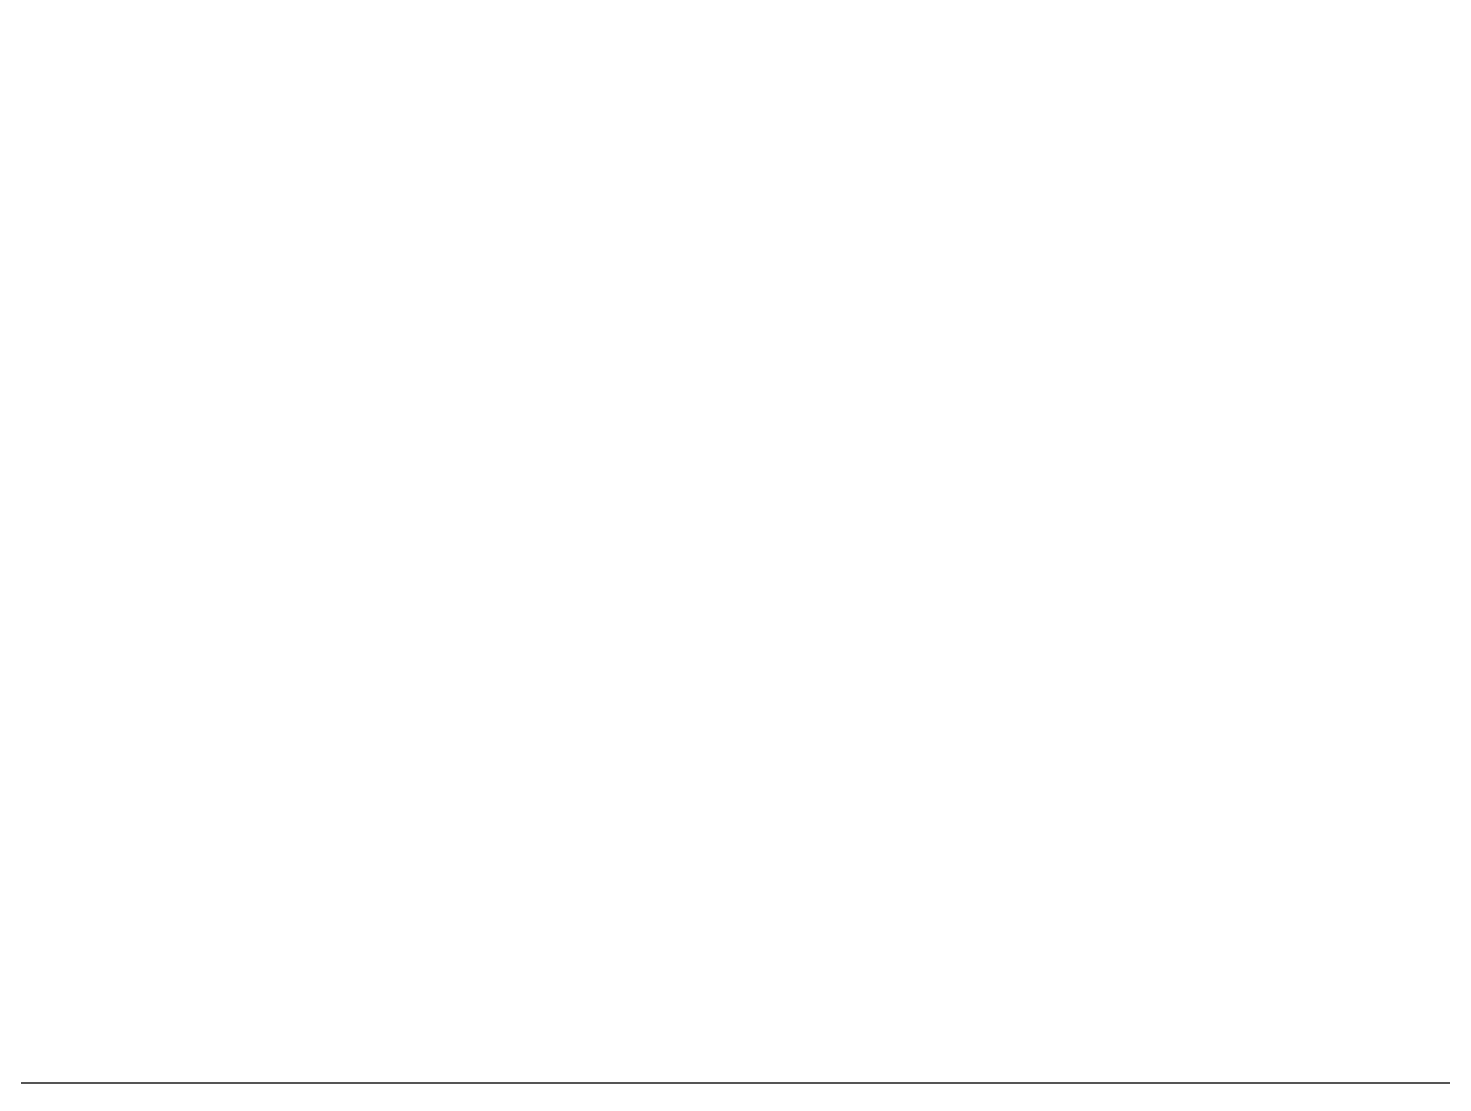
# Model space of a CAD drawing. Extents: x -160106 to 966792, y -663931 to 1550022.
# Drawn here: x -72826 to -68403, y -117708 to -114412 of the extents above; entities that cross this region are included whole.
import ezdxf
from ezdxf.xclip import XClip

# ---------------------------------------------------------------- set-up
doc = ezdxf.new("R2010")
doc.units = 0
doc.linetypes.add('ZN-DASH', pattern=[0.35, 0.25, -0.1])
doc.layers.add('!ZN4-辅助材料-1', color=1, linetype='Continuous')
doc.layers.add('!ZN6-虚线-8', color=8, linetype='ZN-DASH')
doc.layers.add('0_INSULATION', color=252, linetype='Continuous', lineweight=9, transparency=0.2)
doc.layers.add('彩钢板', color=6, linetype='Continuous', lineweight=15)
doc.layers.add('防火岩棉', color=252, linetype='Continuous', lineweight=13)

# ---------------------------------------------------------------- blocks, each defined once
blk = doc.blocks.new('*U2970')
at = {"layer": '0_INSULATION'}
for p, q in [((114761.4, -53978.9), (114793, -53985.5)), ((114793, -53985.5), (114764.4, -53991.4)), ((114766.5, -53993.1), (114793, -53998.6)), ((114793, -53998.6), (114781.2, -54001)), ((114793, -54103.5), (114787.5, -54104.6)), ((114789.3, -54102.7), (114793, -54103.5)), ((114793, -54116.6), (114761.4, -54123.2)), ((114761.4, -54123.2), (114793, -54129.7)), ((114774.8, -54112.8), (114793, -54116.6)), ((114793, -54129.7), (114761.4, -54136.3))]:
    blk.add_line(p, q, dxfattribs=at)
blk.add_lwpolyline([(114802.2, -53481.6), (114802.2, -54544.6), (114752.2, -54544.6), (114752.2, -54147.5, -0.323318), (114775.7, -54112.5, 0.242761), (114797.7, -54086.4), (114798.1, -54027, 0.256774), (114775.7, -53998.1, -0.323318), (114752.2, -53963.1), (114752.2, -53481.6)], format="xyb", close=True, dxfattribs=at)
at = {"layer": '0_INSULATION', "extrusion": (0, 0, -1)}
for centre, start_param, end_param in [((114761.4, -53985.5), 5.406397, 6.283185), ((114793, -53978.9), 1.570796, 3.141593), ((114793, -53992), 0, 1.570796), ((114793, -53992), 1.570796, 3.141593), ((114793, -54005.2), 0, 1.570796), ((114793, -54005.2), 1.570796, 3.141593), ((114793, -54018.3), 0, 1.570796), ((114793, -54018.3), 1.570796, 2.416555), ((114793, -54096.9), 1.570796, 3.141593), ((114793, -54110), 0, 1.570796), ((114793, -54096.9), 0.524657, 1.570796), ((114761.4, -54129.7), 6.139662, 6.283185), ((114761.4, -54116.6), 3.141593, 3.269368), ((114793, -54110), 1.570796, 3.141593), ((114793, -54123.1), 0, 1.570796), ((114793, -54123.1), 1.570796, 3.141593), ((114761.4, -54129.7), 3.141593, 4.407145), ((114793, -54136.3), 0, 1.570796)]:
    blk.add_ellipse(centre, major_axis=(0, 6.56), ratio=0.988253, start_param=start_param, end_param=end_param, dxfattribs=at)
blk = doc.blocks.new('20250829153746')
at = {"layer": '!ZN6-虚线-8', "ltscale": 30}
for p, q in [((564.8, 14564.8), (564.8, 11268.7)), ((253.2, 14450.1), (253.2, 12385.5))]:
    blk.add_line(p, q, dxfattribs=at)
at = {"layer": '彩钢板', "color": 1}
for p, q in [((564, 14564.8), (564, 11268.7)), ((600, 14564.8), (600, 11268.7)), ((218, 14450.1), (218, 12385.5)), ((254, 14450.1), (254, 12385.5))]:
    blk.add_line(p, q, dxfattribs=at)
at = {"layer": '防火岩棉', "color": 0, "const_width": 3.75}
for points in [[(562.6, 14550), (562.6, 11268.7)], [(255.4, 14448.8), (254, 12385.5)]]:
    blk.add_lwpolyline(points, dxfattribs=at)
at = {"xscale": 2, "yscale": 2, "zscale": 2}
blk.add_blockref('*U2970', (-229040.4, 121411.2), dxfattribs=at)

msp = doc.modelspace()

# ---------------------------------------------------------------- linework, layer by layer
at = {"layer": '!ZN4-辅助材料-1', "ltscale": 100}
msp.add_line((-105505.72, -117707.62), (-9609.16, -117707.62), dxfattribs=at)

# ---------------------------------------------------------------- block references
at = {"ltscale": 30}
ref = msp.add_blockref('20250829153746', (-69437.89, -126969.01), dxfattribs=at)
XClip(ref).set_block_clipping_path([(12.3194367981, 13934.9762349644), (659.0971245498, 14678.3951365052)])

doc.saveas('drawing.dxf')
